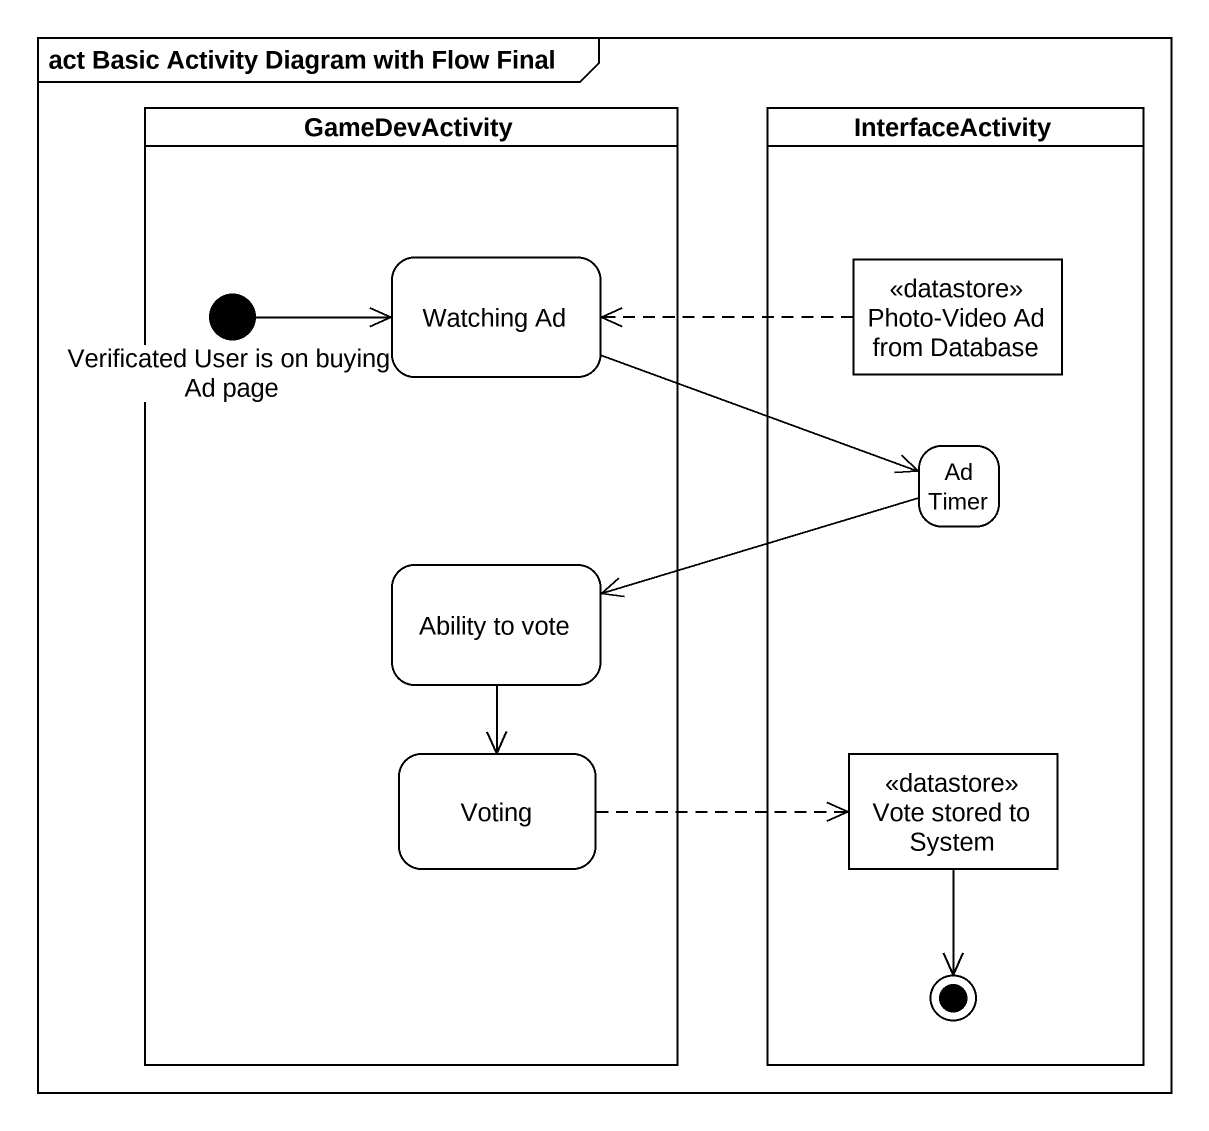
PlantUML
@startuml
mainframe act Basic Activity Diagram with Flow Final
hide empty description
state GameDevActivity <<partition>> {
  state "Verificated User is on buying Ad page" as Verificated_User_is_on <<start>>
  state "Watching Ad" as Watching_Ad
  state "Ability to vote" as Ability_to_vote
  state Voting
}
state InterfaceActivity <<partition>> {
  state "Photo-Video Ad from Database" as Photo_Video_Ad_from_Database <<datastore>>
  state "Ad Timer" as Ad_Timer
  state "Vote stored to System" as Vote_stored_to_System <<datastore>>
  Vote_stored_to_System --> [*]
}
Verificated_User_is_on -right-> Watching_Ad
Watching_Ad -right-> Ad_Timer
Photo_Video_Ad_from_Database -left[dashed]-> Watching_Ad
Ad_Timer -left-> Ability_to_vote
Ability_to_vote --> Voting
Voting -right[dashed]-> Vote_stored_to_System
@enduml
